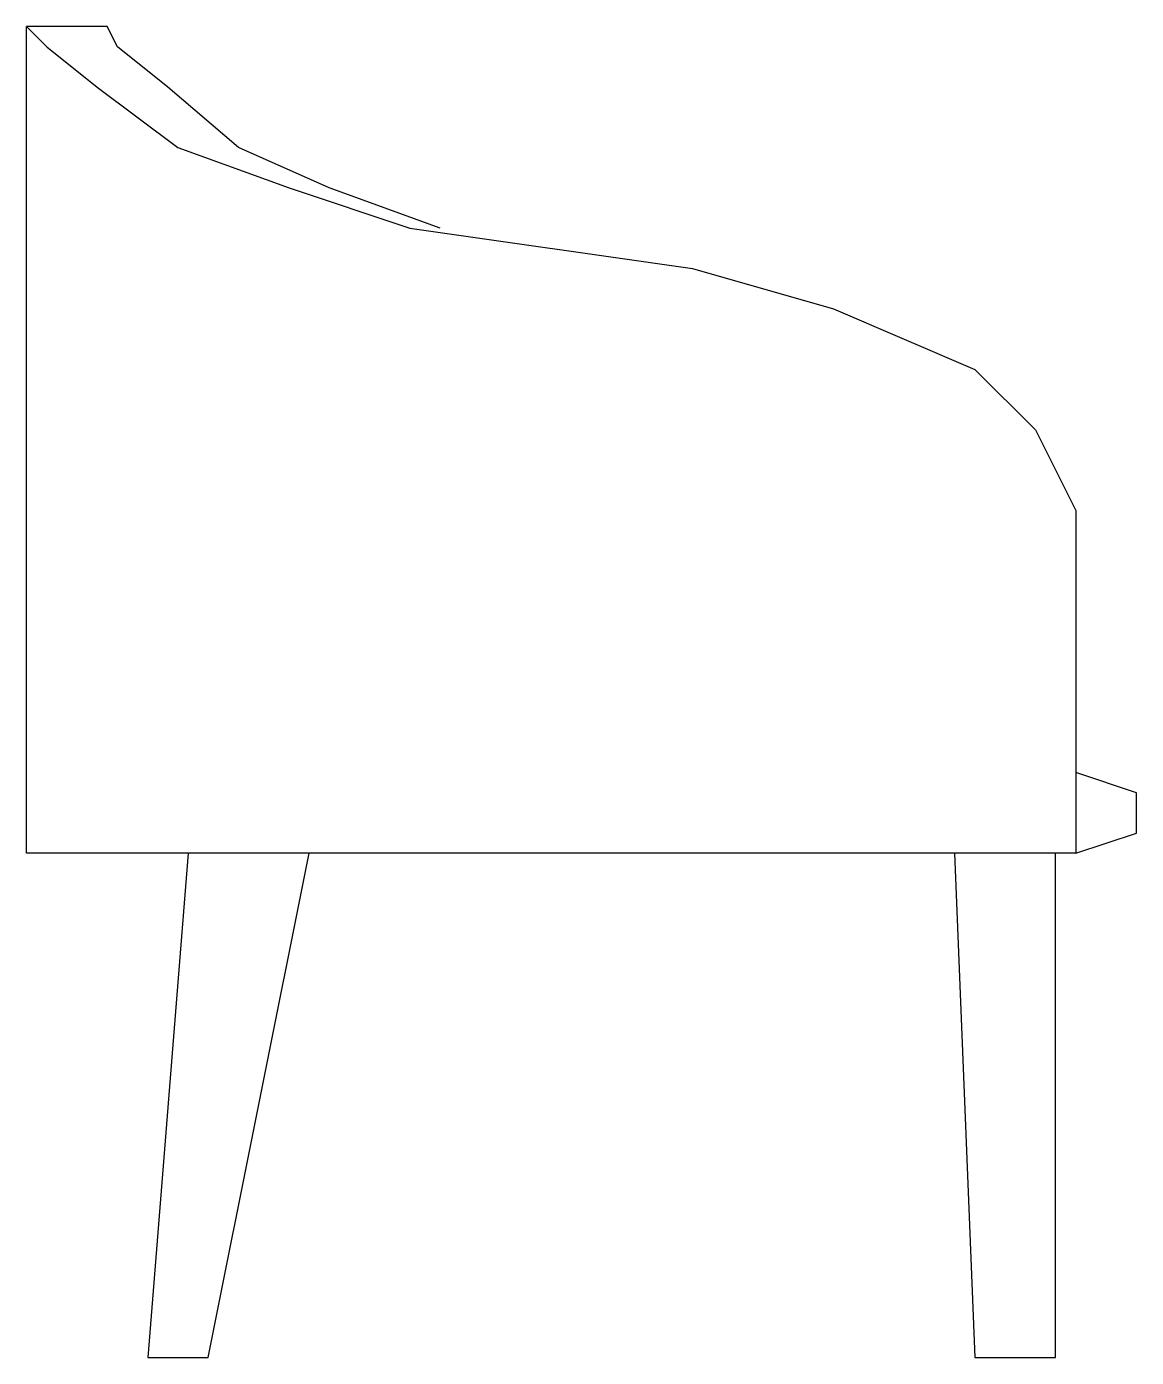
# Model space of a CAD drawing. Extents: x 0 to 0.699, y 0 to 0.838.
import ezdxf

# ---------------------------------------------------------------- set-up
doc = ezdxf.new("R2010")
doc.units = 0
doc.header["$LTSCALE"] = 2
doc.layers.get('0').update_dxf_attribs({"linetype": 'CONTINUOUS'})

msp = doc.modelspace()

# ---------------------------------------------------------------- linework, layer by layer
at = {"color": 0, "linetype": 'BYBLOCK'}
for p, q in [((0, 0.3175), (0, 0.8382)), ((0, 0.8382), (0.01273, 0.82548)), ((0.0572, 0.82548), (0.05077, 0.8382)), ((0.01273, 0.82548), (0.04447, 0.80011)), ((0.08895, 0.80011), (0.0572, 0.82548)), ((0.04447, 0.80011), (0.09524, 0.76201)), ((0.13342, 0.76201), (0.08895, 0.80011)), ((0.09524, 0.76201), (0.16517, 0.73656)), ((0.19048, 0.73656), (0.13342, 0.76201)), ((0.16517, 0.73656), (0.24125, 0.71119)), ((0.26041, 0.71119), (0.19048, 0.73656)), ((0.24125, 0.71119), (0.41914, 0.68582)), ((0.41914, 0.68582), (0.50795, 0.66037)), ((0.50795, 0.66037), (0.5969, 0.62227)), ((0.5969, 0.62227), (0.63508, 0.58417)), ((0.63508, 0.58417), (0.66039, 0.53335)), ((0.66039, 0.53335), (0.66039, 0.3175)), ((0.69857, 0.35559), (0.66039, 0.36832)), ((0.69857, 0.33022), (0.69857, 0.35559)), ((0.66039, 0.3175), (0.69857, 0.33022)), ((0.66039, 0.3175), (0, 0.3175)), ((0.10167, 0.3175), (0.07622, 0)), ((0.11426, 0), (0.17776, 0.3175)), ((0.58417, 0.3175), (0.5969, 0)), ((0.64767, 0), (0.64767, 0.3175)), ((0.07622, 0), (0.11426, 0)), ((0.5969, 0), (0.64767, 0))]:
    msp.add_line(p, q, dxfattribs=at)
msp.add_line((0.05077, 0.8382), (0, 0.8382))

doc.saveas('drawing.dxf')
